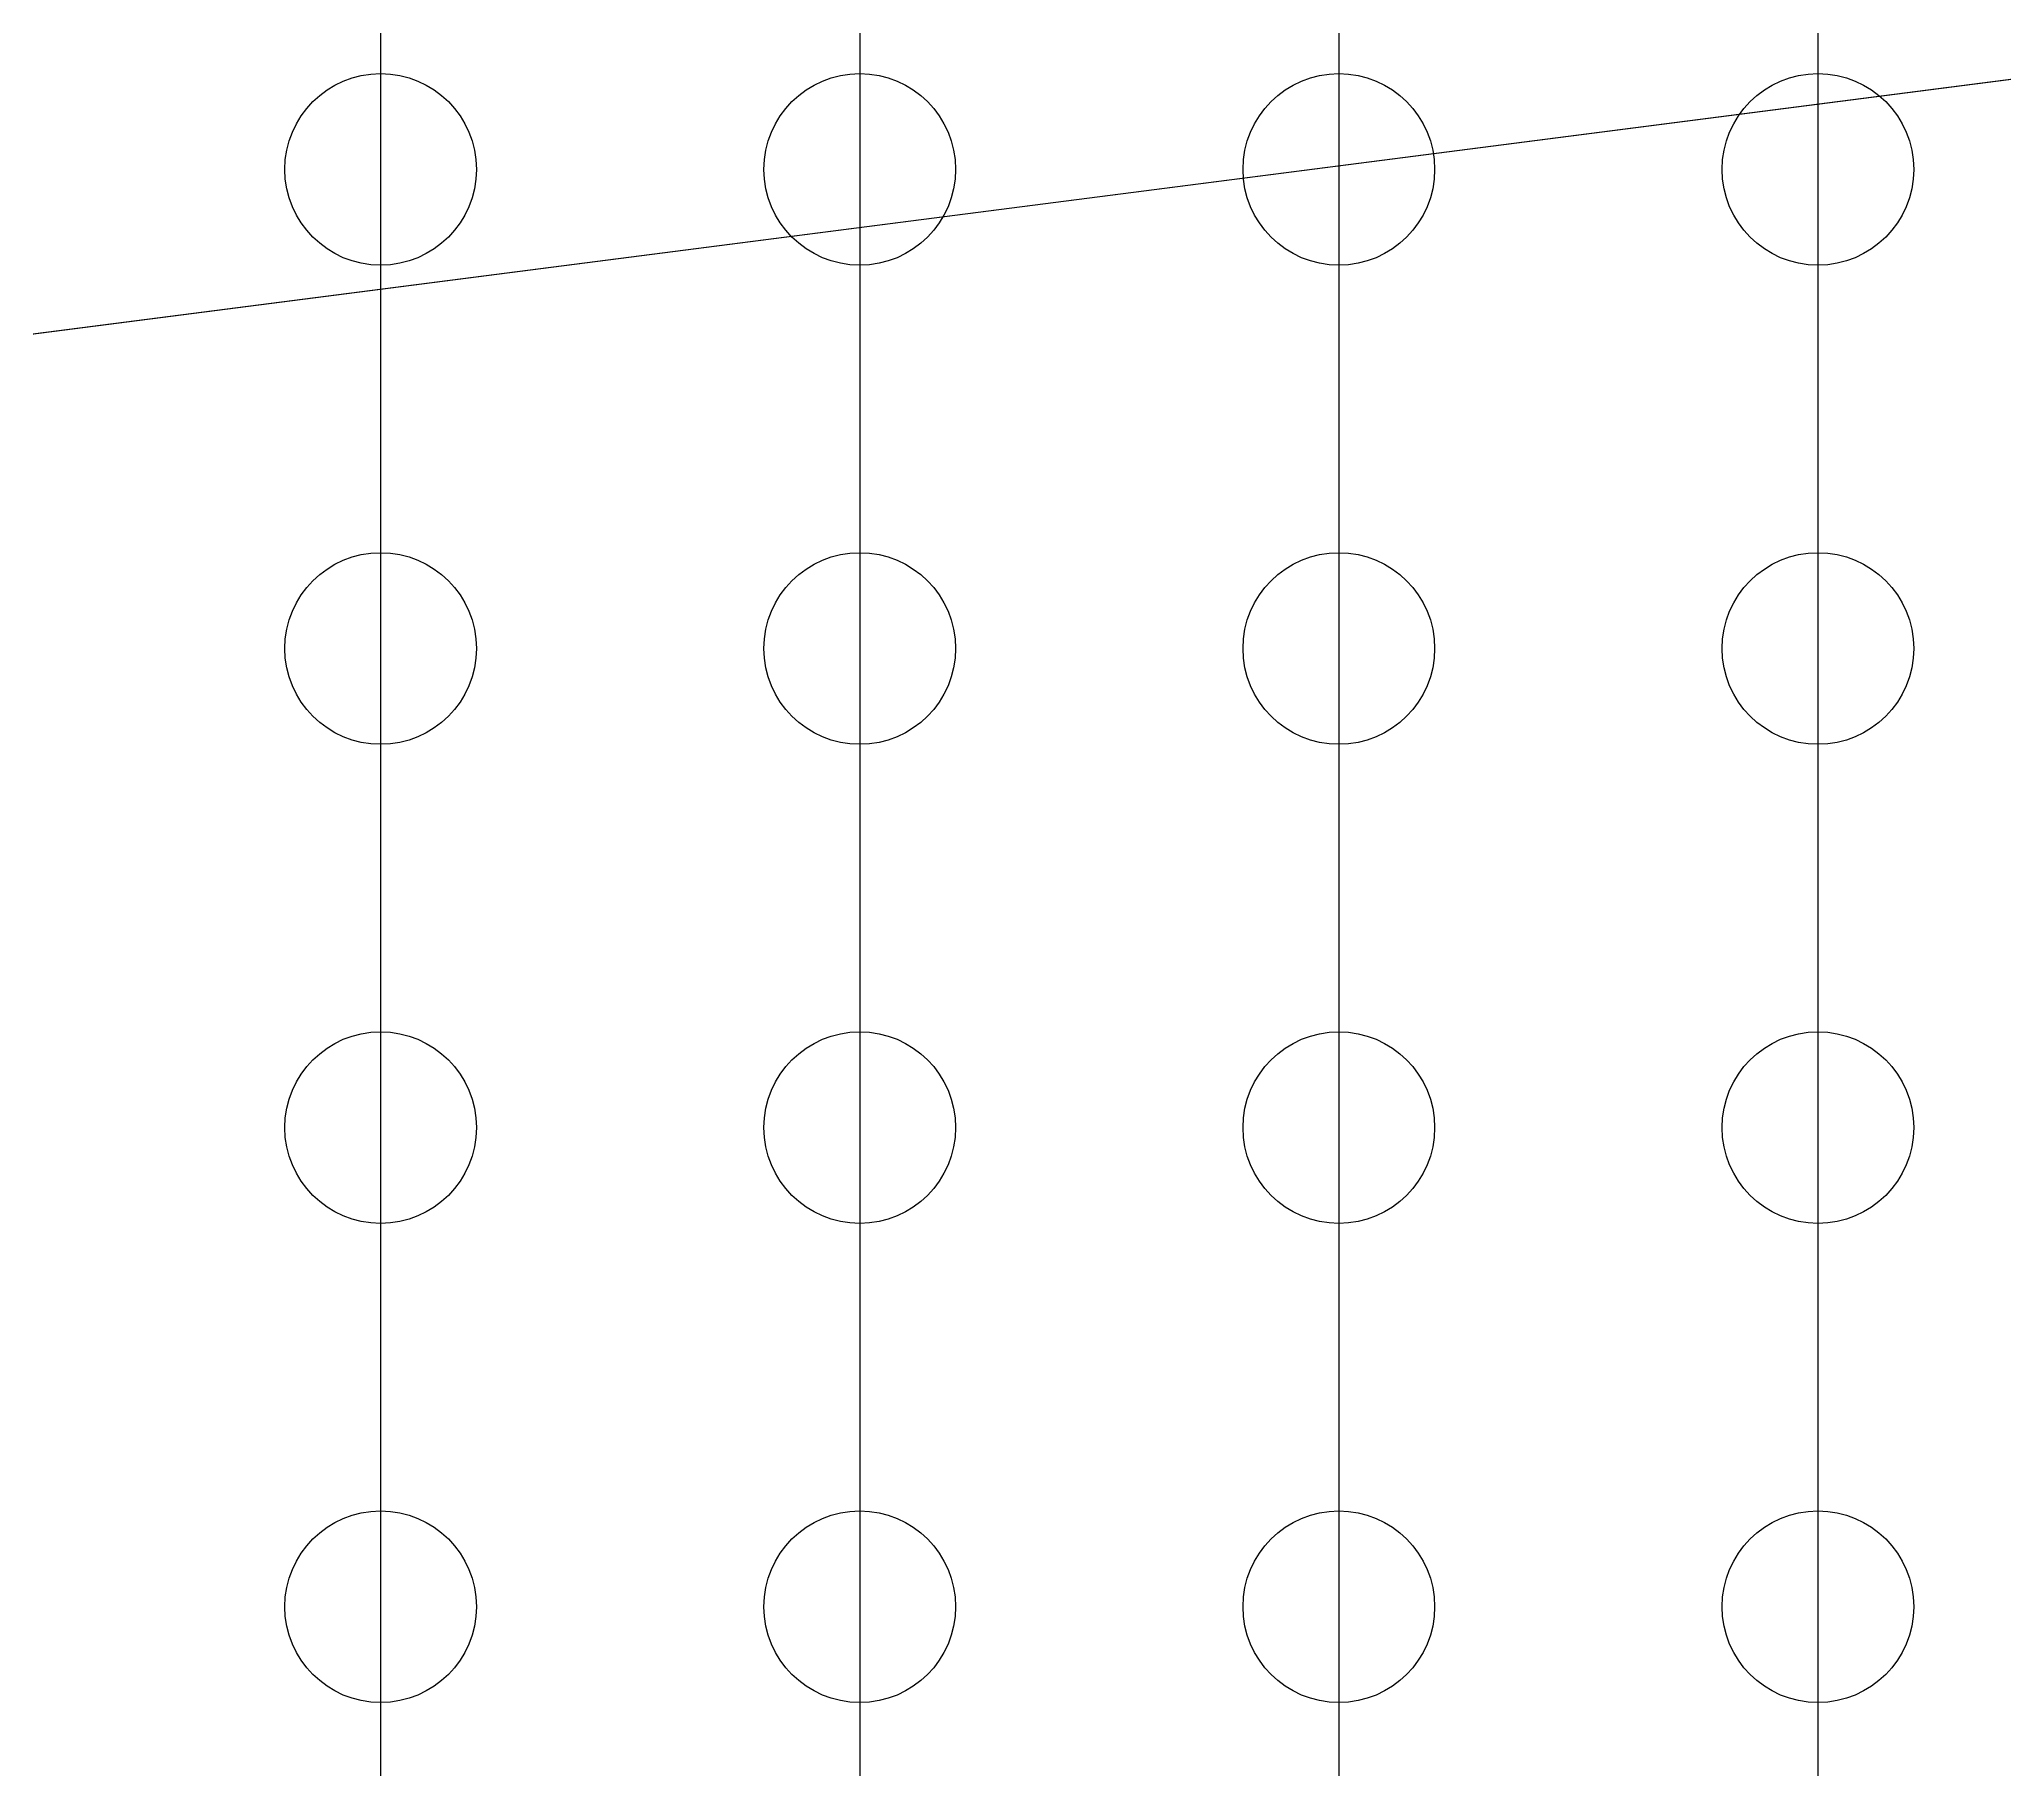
# Model space of a CAD drawing. Header units: millimetres. Extents: x 3543 to 601035, y -146359 to 38454.
# Drawn here: x 253003 to 255054, y -135512 to -133706 of the extents above; entities that cross this region are included whole.
import ezdxf

# ---------------------------------------------------------------- set-up
doc = ezdxf.new("R2010")
doc.units = ezdxf.units.MM
for name, color, linetype in [('линии_высот', 4, 'Continuous'), ('опорыvb', 7, 'Continuous'), ('сеткаvb', 8, 'Continuous')]:
    doc.layers.add(name, color=color, linetype=linetype)
doc.layers.add('размеры', color=7, linetype='Continuous', lineweight=5)
doc.styles.add('isocpeur', font='isocpeur.ttf')
doc.dimstyles.new('ISO-25', dxfattribs={"dimtxt": 2.5, "dimasz": 2.5, "dimexe": 1.25, "dimexo": 0.625, "dimtad": 1, "dimdec": 0, "dimtxsty": 'isocpeur', "dimblk": 'OBLIQUE', "dimcen": 2.5, "dimadec": 0, "dimazin": 0, "dimtfac": 1, "dimtdec": 0, "dimtmove": 0, "dimatfit": 3, "dimfxl": 1, "dimarcsym": 0})

# ---------------------------------------------------------------- blocks, each defined once
blk = doc.blocks.new('opor_symbPRO')
at = {"color": 0, "ltscale": 20}
blk.add_circle((0, 0), 100, dxfattribs=at)
blk = doc.blocks.new('_OBLIQUE')
at = {"color": 0, "linetype": 'ByBlock'}
blk.add_line((-0.5, -0.5), (0.5, 0.5), dxfattribs=at)
blk = doc.blocks.new('*D45')
at = {"layer": 'Defpoints', "color": 0, "transparency": 16777216}
for p in [(299003.2, -127660.7), (215545, -145173.6), (215679.9, -145816.5)]:
    blk.add_point(p, dxfattribs=at)
at = {"layer": 'размеры', "color": 0, "lineweight": -2, "transparency": 16777216}
for p, q in [((299016, -127721.9), (299163.8, -128426)), ((299138.1, -128303.7), (215679.9, -145816.5)), ((215557.8, -145234.7), (215705.6, -145938.9))]:
    blk.add_line(p, q, dxfattribs=at)
at = {"layer": 'размеры', "color": 0, "lineweight": -2, "transparency": 16777216, "xscale": 250, "yscale": 250, "zscale": 250}
for p, rotation in [((299138.1, -128303.7), 11.85098422200823), ((215679.9, -145816.5), 191.8509842220083)]:
    blk.add_blockref('_OBLIQUE', p, dxfattribs=dict(at, rotation=rotation))
at = {"layer": 'размеры', "color": 0, "transparency": 16777216, "insert": (257365.4, -136852.1), "char_height": 300, "attachment_point": 5, "rotation": 11.851, "style": 'isocpeur'}
blk.add_mtext('85276', dxfattribs=at)

msp = doc.modelspace()

# ---------------------------------------------------------------- linework, layer by layer
at = {"layer": 'линии_высот'}
for points in [[(229841.6, -132939.6), (244279.5, -135135.9), (261341.5, -132939.6)], [(244279.5, -135135.9), (252298.9, -136875.6), (261341.5, -132939.6)]]:
    msp.add_lwpolyline(points, close=True, dxfattribs=at)
at = {"layer": 'сеткаvb'}
for p, q in [((253358.8, -132939.6), (253358.8, -137238.7)), ((253858.8, -132939.6), (253858.8, -137133.8)), ((254358.8, -132939.6), (254358.8, -137028.9)), ((254858.8, -132939.6), (254858.8, -136924))]:
    msp.add_line(p, q, dxfattribs=at)

# ---------------------------------------------------------------- block references
at = {"layer": 'опорыvb', "color": 92}
for p in [(253358.8, -133842.2), (253858.8, -133842.2), (254358.8, -133842.2), (254858.8, -133842.2), (253358.8, -134342.2), (253858.8, -134342.2), (254358.8, -134342.2), (254858.8, -134342.2)]:
    msp.add_blockref('opor_symbPRO', p, dxfattribs=at)
at = {"layer": 'опорыvb', "color": 131}
for p in [(253358.8, -134842.2), (253858.8, -134842.2), (254358.8, -134842.2), (254858.8, -134842.2), (253358.8, -135342.2), (253858.8, -135342.2), (254358.8, -135342.2), (254858.8, -135342.2)]:
    msp.add_blockref('opor_symbPRO', p, dxfattribs=at)

# ---------------------------------------------------------------- dimensions: what is measured, and where the dimension line sits
at = {"layer": 'размеры'}
dim = msp.add_aligned_dim(p1=(299003.2, -127660.7), p2=(215545, -145173.6), distance=657, dimstyle='ISO-25', dxfattribs=at)
dim.commit()
dim.dimension.update_dxf_attribs({"geometry": '*D45', "text_midpoint": (257365.4, -136852.1)})

doc.saveas('drawing.dxf')
